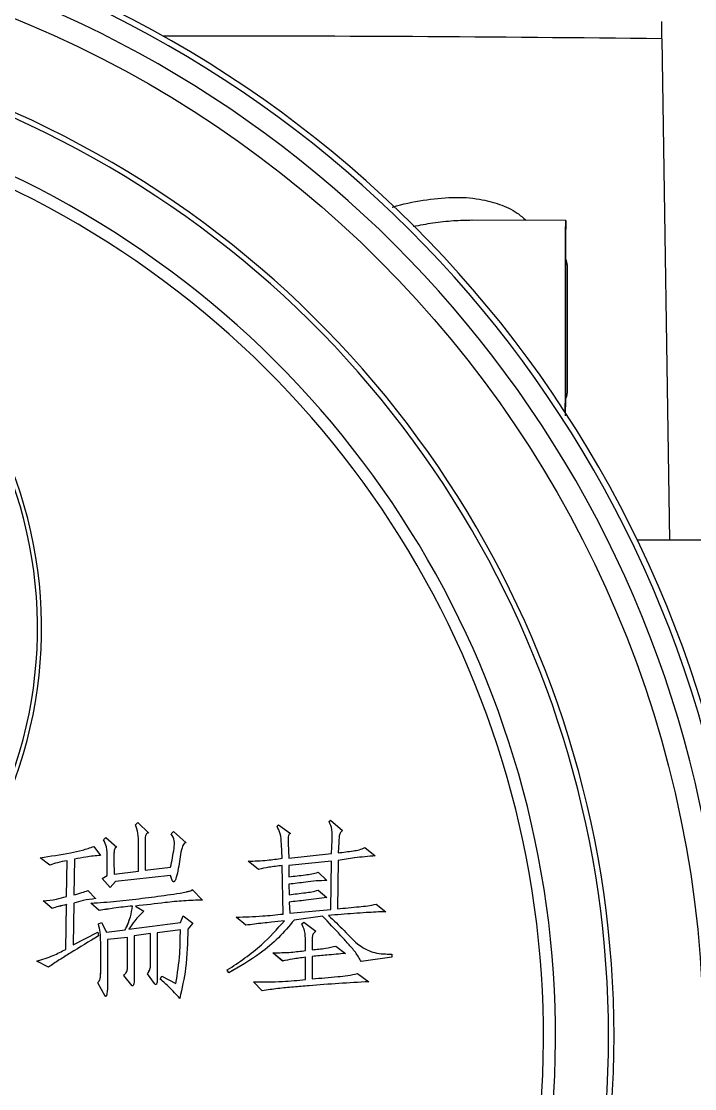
# Model space of a CAD drawing. Header units: millimetres. Extents: x 2104 to 4053, y 855 to 2233.
# Drawn here: x 2686 to 2743.7, y 2031.2 to 2122.7 of the extents above; entities that cross this region are included whole.
import ezdxf

# ---------------------------------------------------------------- set-up
doc = ezdxf.new("R2010")
doc.units = ezdxf.units.MM

msp = doc.modelspace()

# ---------------------------------------------------------------- linework, layer by layer
at = {"color": 7, "linetype": 'Continuous', "lineweight": 25}
for p, q in [((2740.881, 2121.176), (2740.884, 2122.67)), ((2741.591, 2078.218), (2740.922, 2121.169)), ((2732.652, 2105.608), (2724.583, 2105.623)), ((2732.776, 2101.805), (2732.776, 2090.805)), ((2745.6, 2078.211), (2738.797, 2078.223)), ((2695.779, 2053.821), (2695.97, 2054.012)), ((2695.97, 2054.012), (2696.929, 2053.12)), ((2712.373, 2054.097), (2712.372, 2054.095)), ((2712.373, 2054.097), (2712.5, 2054.225)), ((2712.5, 2054.225), (2713.523, 2053.333)), ((2695.779, 2053.821), (2695.778, 2053.819)), ((2696.929, 2053.12), (2696.928, 2053.118)), ((2698.843, 2053.059), (2699.035, 2053.25)), ((2699.035, 2053.25), (2700.121, 2052.294)), ((2707.906, 2053.708), (2707.905, 2053.707)), ((2707.906, 2053.708), (2708.033, 2053.836)), ((2708.033, 2053.836), (2709.055, 2053.072)), ((2713.523, 2053.333), (2713.522, 2053.331)), ((2693.036, 2052.541), (2693.035, 2052.539)), ((2693.036, 2052.541), (2693.227, 2052.732)), ((2693.227, 2052.732), (2694.186, 2051.904)), ((2698.843, 2053.059), (2698.842, 2053.057)), ((2700.121, 2052.294), (2700.12, 2052.293)), ((2708.291, 2052.177), (2708.29, 2052.175)), ((2708.355, 2050.963), (2708.29, 2052.175)), ((2708.356, 2050.964), (2708.291, 2052.177)), ((2708.865, 2052.242), (2708.93, 2050.965)), ((2709.055, 2053.072), (2709.054, 2053.07)), ((2712.567, 2051.353), (2712.629, 2052.5)), ((2712.568, 2051.353), (2712.63, 2052.502)), ((2712.63, 2052.502), (2712.629, 2052.5)), ((2713.205, 2052.311), (2713.142, 2051.417)), ((2692.207, 2051.965), (2692.782, 2051.2)), ((2694.186, 2051.904), (2694.185, 2051.902)), ((2696.036, 2052.161), (2696.035, 2052.16)), ((2696.038, 2049.864), (2696.035, 2052.16)), ((2696.039, 2049.864), (2696.036, 2052.161)), ((2696.611, 2052.098), (2696.613, 2049.928)), ((2708.93, 2050.965), (2712.568, 2051.353)), ((2715.439, 2051.867), (2716.334, 2051.166)), ((2687.613, 2051.002), (2687.612, 2051)), ((2688.442, 2050.363), (2687.612, 2051)), ((2688.443, 2050.365), (2687.613, 2051.002)), ((2688.443, 2050.365), (2688.442, 2050.363)), ((2689.85, 2047.684), (2689.91, 2050.748)), ((2689.851, 2047.686), (2689.911, 2050.749)), ((2689.911, 2050.749), (2689.91, 2050.748)), ((2690.549, 2050.878), (2690.489, 2047.814)), ((2692.782, 2051.2), (2692.781, 2051.198)), ((2693.357, 2051.073), (2693.356, 2051.071)), ((2693.358, 2049.477), (2693.356, 2051.071)), ((2693.359, 2049.477), (2693.357, 2051.073)), ((2693.932, 2050.755), (2693.933, 2049.606)), ((2705.42, 2050.705), (2705.419, 2050.704)), ((2706.314, 2050.003), (2705.419, 2050.704)), ((2706.315, 2050.004), (2705.42, 2050.705)), ((2712.569, 2050.715), (2708.931, 2050.327)), ((2712.568, 2050.713), (2708.931, 2050.325)), ((2712.509, 2046.566), (2712.568, 2050.713)), ((2712.51, 2046.566), (2712.569, 2050.715)), ((2712.569, 2050.715), (2712.568, 2050.713)), ((2713.143, 2050.779), (2713.085, 2046.63)), ((2716.334, 2051.166), (2716.333, 2051.165)), ((2692.913, 2049.222), (2693.359, 2049.477)), ((2693.933, 2049.606), (2696.039, 2049.864)), ((2698.783, 2049.483), (2694.061, 2048.966)), ((2698.784, 2049.484), (2694.062, 2048.968)), ((2696.613, 2049.928), (2698.783, 2050.186)), ((2698.784, 2049.484), (2698.783, 2049.483)), ((2706.315, 2050.004), (2706.314, 2050.003)), ((2708.357, 2050.326), (2708.356, 2050.325)), ((2708.425, 2046.176), (2708.356, 2050.325)), ((2708.426, 2046.178), (2708.357, 2050.326)), ((2708.931, 2050.327), (2708.932, 2049.37)), ((2711.421, 2049.756), (2712.188, 2049.055)), ((2692.913, 2049.222), (2692.912, 2049.22)), ((2693.615, 2048.455), (2692.912, 2049.22)), ((2693.616, 2048.457), (2692.913, 2049.222)), ((2694.061, 2048.966), (2693.615, 2048.455)), ((2694.062, 2048.968), (2693.616, 2048.457)), ((2694.062, 2048.968), (2694.061, 2048.966)), ((2699.155, 2049.022), (2699.157, 2049.024)), ((2708.933, 2048.731), (2708.934, 2047.838)), ((2712.188, 2049.055), (2712.187, 2049.053)), ((2691.701, 2048.199), (2692.34, 2047.498)), ((2693.616, 2048.457), (2693.615, 2048.455)), ((2700.637, 2048.274), (2701.531, 2047.382)), ((2711.423, 2048.224), (2712.19, 2047.587)), ((2687.873, 2047.3), (2687.872, 2047.299)), ((2688.639, 2046.662), (2687.872, 2047.299)), ((2688.64, 2046.663), (2687.873, 2047.3)), ((2689.792, 2043.153), (2689.851, 2046.982)), ((2689.793, 2043.154), (2689.852, 2046.984)), ((2689.852, 2046.984), (2689.851, 2046.982)), ((2690.49, 2047.112), (2690.431, 2043.538)), ((2691.958, 2047.114), (2691.957, 2047.113)), ((2692.66, 2046.475), (2691.957, 2047.113)), ((2692.661, 2046.477), (2691.958, 2047.114)), ((2692.34, 2047.498), (2692.339, 2047.496)), ((2695.532, 2046.863), (2695.532, 2046.862)), ((2695.788, 2046.864), (2696.49, 2046.418)), ((2701.531, 2047.382), (2701.53, 2047.38)), ((2708.935, 2047.2), (2709, 2046.242)), ((2712.19, 2047.587), (2712.189, 2047.585)), ((2716.403, 2047.018), (2717.233, 2046.38)), ((2688.64, 2046.663), (2688.639, 2046.662)), ((2692.661, 2046.477), (2692.66, 2046.475)), ((2696.49, 2046.418), (2696.489, 2046.416)), ((2699.619, 2045.464), (2699.874, 2046.039)), ((2699.619, 2045.464), (2699.873, 2046.038)), ((2699.874, 2046.039), (2699.873, 2046.038)), ((2699.874, 2046.039), (2700.704, 2045.402)), ((2704.405, 2045.917), (2704.404, 2045.916)), ((2704.502, 2045.833), (2704.404, 2045.916)), ((2705.236, 2045.216), (2704.405, 2045.917)), ((2709, 2046.242), (2712.51, 2046.566)), ((2711.809, 2045.991), (2709.384, 2045.668)), ((2711.809, 2045.991), (2711.808, 2045.989)), ((2717.233, 2046.38), (2717.233, 2046.379)), ((2692.598, 2045.328), (2692.854, 2045.456)), ((2692.598, 2045.328), (2692.598, 2045.326)), ((2692.854, 2045.456), (2693.301, 2044.627)), ((2695.216, 2044.884), (2699.619, 2045.464)), ((2700.703, 2045.4), (2700.257, 2044.889)), ((2700.704, 2045.402), (2700.258, 2044.891)), ((2700.704, 2045.402), (2700.703, 2045.4)), ((2705.236, 2045.216), (2705.235, 2045.215)), ((2709.384, 2045.668), (2709.383, 2045.667)), ((2710.023, 2045.35), (2710.022, 2045.348)), ((2710.023, 2045.35), (2710.214, 2045.478)), ((2710.214, 2045.478), (2711.236, 2044.713)), ((2690.431, 2043.538), (2692.535, 2044.626)), ((2692.535, 2044.626), (2692.6, 2044.307)), ((2692.6, 2044.307), (2692.599, 2044.305)), ((2693.301, 2044.627), (2694.897, 2044.82)), ((2695.089, 2044.182), (2693.366, 2043.988)), ((2695.088, 2044.181), (2693.366, 2043.987)), ((2693.366, 2043.988), (2693.371, 2040.223)), ((2695.089, 2044.182), (2695.088, 2044.181)), ((2695.091, 2042.011), (2695.088, 2044.181)), ((2695.092, 2042.012), (2695.089, 2044.182)), ((2697.067, 2044.504), (2695.663, 2044.311)), ((2697.066, 2044.502), (2695.663, 2044.309)), ((2695.663, 2044.311), (2695.668, 2040.928)), ((2697.067, 2044.504), (2697.066, 2044.502)), ((2697.07, 2041.949), (2697.066, 2044.502)), ((2697.07, 2041.951), (2697.067, 2044.504)), ((2699.62, 2044.826), (2697.642, 2044.568)), ((2699.619, 2044.825), (2697.642, 2044.567)), ((2697.642, 2044.568), (2697.646, 2040.93)), ((2699.62, 2044.826), (2699.619, 2044.825)), ((2711.236, 2044.713), (2711.235, 2044.712)), ((2692.792, 2043.732), (2692.791, 2043.731)), ((2692.794, 2041.178), (2692.791, 2043.731)), ((2692.795, 2041.179), (2692.792, 2043.732)), ((2710.344, 2043.882), (2710.343, 2043.881)), ((2710.344, 2043.051), (2710.343, 2043.881)), ((2710.345, 2043.053), (2710.344, 2043.882)), ((2710.918, 2043.692), (2710.919, 2043.117)), ((2712.961, 2043.439), (2713.791, 2042.802)), ((2687.305, 2042.13), (2687.304, 2042.128)), ((2687.413, 2042.074), (2687.304, 2042.128)), ((2688.327, 2041.621), (2687.305, 2042.13)), ((2707.537, 2042.858), (2707.536, 2042.856)), ((2708.366, 2042.155), (2707.536, 2042.856)), ((2708.367, 2042.157), (2707.537, 2042.858)), ((2708.367, 2042.157), (2708.366, 2042.155)), ((2710.345, 2042.478), (2710.344, 2042.477)), ((2710.347, 2040.562), (2710.344, 2042.477)), ((2710.348, 2040.564), (2710.345, 2042.478)), ((2710.92, 2042.543), (2710.922, 2040.628)), ((2713.791, 2042.802), (2713.791, 2042.8)), ((2717.749, 2042.488), (2715.133, 2042.101)), ((2717.749, 2042.488), (2717.748, 2042.486)), ((2717.749, 2042.743), (2717.749, 2042.488)), ((2695.092, 2042.012), (2695.091, 2042.011)), ((2697.07, 2041.951), (2697.07, 2041.949)), ((2703.645, 2041.385), (2703.644, 2041.383)), ((2703.772, 2041.128), (2703.644, 2041.383)), ((2703.773, 2041.13), (2703.645, 2041.385)), ((2704.193, 2041.394), (2703.772, 2041.128)), ((2715.133, 2042.101), (2715.132, 2042.1)), ((2692.541, 2040.286), (2692.54, 2040.284)), ((2693.181, 2039.138), (2692.541, 2040.286)), ((2692.795, 2041.179), (2692.794, 2041.178)), ((2694.774, 2040.927), (2694.773, 2040.925)), ((2695.477, 2040.034), (2694.774, 2040.927)), ((2696.816, 2041.057), (2696.815, 2041.055)), ((2697.392, 2040.228), (2696.816, 2041.057)), ((2697.901, 2040.61), (2698.028, 2040.865)), ((2697.902, 2040.612), (2697.901, 2040.61)), ((2697.902, 2040.612), (2698.029, 2040.867)), ((2698.029, 2040.867), (2698.028, 2040.865)), ((2698.029, 2040.867), (2699.243, 2040.23)), ((2703.773, 2041.13), (2703.772, 2041.128)), ((2705.88, 2040.366), (2705.879, 2040.365)), ((2705.965, 2040.279), (2705.879, 2040.365)), ((2706.647, 2039.601), (2705.88, 2040.366)), ((2714.815, 2041.08), (2715.773, 2040.379)), ((2715.773, 2040.379), (2715.772, 2040.377)), ((2695.477, 2040.034), (2695.476, 2040.032)), ((2695.577, 2040.065), (2695.578, 2040.067)), ((2697.392, 2040.228), (2697.391, 2040.226)), ((2697.567, 2040.172), (2697.568, 2040.173)), ((2706.647, 2039.601), (2706.646, 2039.6)), ((2693.181, 2039.138), (2693.18, 2039.136)), ((2693.274, 2039.172), (2693.275, 2039.174)), ((2699.563, 2038.954), (2699.563, 2038.953))]:
    msp.add_line(p, q, dxfattribs=at)
at = {"color": 7, "linetype": 'Continuous', "lineweight": 25, "flags": 128}
for points in [[(2732.621, 2089.156), (2732.621, 2089.344), (2732.624, 2090.607), (2732.627, 2092.133), (2732.63, 2093.854), (2732.633, 2095.695), (2732.637, 2097.577), (2732.64, 2099.416), (2732.644, 2101.133), (2732.646, 2102.651), (2732.649, 2103.906), (2732.65, 2104.841), (2732.652, 2105.417), (2732.652, 2105.608)], [(2699.152, 2049.024), (2699.119, 2048.972), (2699.075, 2048.944), (2699.051, 2048.939), (2699.027, 2048.943), (2698.985, 2048.976), (2698.951, 2049.019), (2698.912, 2049.091), (2698.857, 2049.229), (2698.783, 2049.483), (2698.783, 2049.483)]]:
    msp.add_lwpolyline(points, dxfattribs=at)
at = {"color": 7, "linetype": 'Continuous', "lineweight": 25}
msp.add_circle((2649.796, 2035.183), 94.663, dxfattribs=at)
for centre, radius, start, end in [((2649.793, 2035.177), 98.358, 9.97103, 80.17554), ((2649.776, 2035.144), 98.897, 9.98805, 80.15852), ((2649.796, 2035.182), 96.56, 9.97103, 80.17554), ((2650.057, 2035.658), 86.736, 352.83814, 187.30792), ((2650.059, 2035.662), 86.27, 352.83813, 187.30793), ((2701.068, -1214.836), 3336.244, 89.315529, 90.050211), ((2701.688, -1098.802), 3220.21, 89.302633, 90.063052), ((2650.066, 2035.675), 81.714, 352.48125, 187.66482), ((2650.067, 2035.677), 80.681, 352.48124, 187.66483), ((2650.022, 2070.676), 37.707, 334.72419, 85.42251), ((2650.022, 2070.677), 37.354, 334.7242, 85.4225), ((2731.776, 2101.805), 1, 0, 28.17523), ((2731.776, 2090.805), 1, 329.81171, 0)]:
    msp.add_arc(centre, radius, start, end, dxfattribs=at)
for points, knots in [([(2717.771, 2106.739), (2717.786, 2106.743), (2718.689, 2107.035), (2720.431, 2107.372), (2722.937, 2107.651), (2725.133, 2107.521), (2726.977, 2107.033), (2728.323, 2106.431), (2729.014, 2105.833), (2729.266, 2105.614)], [0, 0, 0, 0, 0.003457, 0.209052, 0.412228, 0.610829, 0.76699, 0.914828, 1, 1, 1, 1]), ([(2724.626, 2105.623), (2724.097, 2105.612), (2722.993, 2105.589), (2721.307, 2105.403), (2720.143, 2105.186), (2719.579, 2105.081)], [0, 0, 0, 0, 0.32147, 0.671383, 1, 1, 1, 1]), ([(2732.623, 2090.406), (2732.623, 2089.973), (2732.621, 2089.365), (2732.621, 2088.971), (2732.62, 2088.858)], [0, 0, 0, 0, 0.711606, 1, 1, 1, 1]), ([(2712.63, 2052.502), (2712.648, 2052.812), (2712.68, 2053.365), (2712.466, 2053.874), (2712.373, 2054.097)], [0, 0, 0, 0, 0.561763, 1, 1, 1, 1]), ([(2696.036, 2052.161), (2696.037, 2052.48), (2696.039, 2053.048), (2695.858, 2053.585), (2695.779, 2053.821)], [0, 0, 0, 0, 0.561133, 1, 1, 1, 1]), ([(2696.929, 2053.12), (2696.904, 2053.126), (2696.854, 2053.139), (2696.777, 2053.118), (2696.72, 2053.066), (2696.61, 2052.873), (2696.596, 2052.53), (2696.606, 2052.231), (2696.611, 2052.098)], [0, 0, 0, 0, 0.062998, 0.125209, 0.188056, 0.250717, 0.669437, 1, 1, 1, 1]), ([(2708.291, 2052.177), (2708.272, 2052.478), (2708.238, 2053.014), (2708.007, 2053.496), (2707.906, 2053.708)], [0, 0, 0, 0, 0.561121, 1, 1, 1, 1]), ([(2713.523, 2053.333), (2713.445, 2053.262), (2713.287, 2053.12), (2713.219, 2052.74), (2713.21, 2052.474), (2713.205, 2052.311)], [0, 0, 0, 0, 0.275466, 0.557059, 1, 1, 1, 1]), ([(2693.357, 2051.073), (2693.358, 2051.362), (2693.359, 2051.877), (2693.134, 2052.339), (2693.036, 2052.541)], [0, 0, 0, 0, 0.562025, 1, 1, 1, 1]), ([(2698.783, 2050.186), (2698.893, 2050.722), (2699.046, 2051.467), (2699.154, 2052.474), (2698.947, 2052.864), (2698.843, 2053.059)], [0, 0, 0, 0, 0.561219, 0.781076, 1, 1, 1, 1]), ([(2700.121, 2052.294), (2700.087, 2052.294), (2700.018, 2052.294), (2699.913, 2052.199), (2699.805, 2051.992), (2699.669, 2051.541), (2699.527, 2050.619), (2699.408, 2049.727), (2699.201, 2049.108), (2699.136, 2048.98), (2699.085, 2048.947), (2699.052, 2048.939), (2699.017, 2048.945), (2698.984, 2048.977), (2698.946, 2049.027), (2698.902, 2049.112), (2698.842, 2049.266), (2698.807, 2049.399), (2698.784, 2049.484)], [0, 0, 0, 0, 0.023224, 0.046795, 0.093507, 0.187123, 0.374543, 0.749392, 0.811774, 0.835286, 0.847382, 0.853304, 0.858912, 0.871473, 0.884325, 0.90349, 0.938093, 1, 1, 1, 1]), ([(2709.055, 2053.072), (2709.02, 2053.055), (2708.95, 2053.023), (2708.885, 2052.879), (2708.841, 2052.62), (2708.855, 2052.393), (2708.865, 2052.242)], [0, 0, 0, 0, 0.1238146, 0.2490537, 0.4992146, 1, 1, 1, 1]), ([(2687.613, 2051.002), (2688.48, 2051.135), (2689.689, 2051.321), (2691.226, 2051.636), (2691.88, 2051.856), (2692.207, 2051.965)], [0, 0, 0, 0, 0.560163, 0.780247, 1, 1, 1, 1]), ([(2694.186, 2051.904), (2694.158, 2051.905), (2694.103, 2051.907), (2694.019, 2051.831), (2693.957, 2051.654), (2693.911, 2051.285), (2693.923, 2050.967), (2693.932, 2050.755)], [0, 0, 0, 0, 0.062342, 0.125062, 0.24982, 0.499733, 1, 1, 1, 1]), ([(2713.142, 2051.417), (2713.577, 2051.476), (2714.183, 2051.557), (2714.962, 2051.668), (2715.281, 2051.801), (2715.439, 2051.867)], [0, 0, 0, 0, 0.561218, 0.781778, 1, 1, 1, 1]), ([(2689.91, 2050.748), (2689.63, 2050.699), (2689.129, 2050.611), (2688.652, 2050.439), (2688.442, 2050.363)], [0, 0, 0, 0, 0.5603877, 1, 1, 1, 1]), ([(2689.911, 2050.749), (2689.631, 2050.7), (2689.13, 2050.613), (2688.653, 2050.441), (2688.443, 2050.365)], [0, 0, 0, 0, 0.5603877, 1, 1, 1, 1]), ([(2692.782, 2051.2), (2692.362, 2051.164), (2691.611, 2051.1), (2690.874, 2050.946), (2690.549, 2050.878)], [0, 0, 0, 0, 0.559766, 1, 1, 1, 1]), ([(2705.42, 2050.705), (2705.971, 2050.725), (2706.954, 2050.759), (2707.927, 2050.902), (2708.356, 2050.964)], [0, 0, 0, 0, 0.559714, 1, 1, 1, 1]), ([(2716.334, 2051.166), (2715.736, 2051.115), (2714.667, 2051.022), (2713.609, 2050.853), (2713.143, 2050.779)], [0, 0, 0, 0, 0.5599448, 1, 1, 1, 1]), ([(2708.356, 2050.325), (2707.971, 2050.287), (2707.284, 2050.219), (2706.61, 2050.069), (2706.314, 2050.003)], [0, 0, 0, 0, 0.560513, 1, 1, 1, 1]), ([(2708.357, 2050.326), (2707.972, 2050.288), (2707.285, 2050.221), (2706.611, 2050.07), (2706.315, 2050.004)], [0, 0, 0, 0, 0.560513, 1, 1, 1, 1]), ([(2708.932, 2049.37), (2709.4, 2049.424), (2710.052, 2049.5), (2710.887, 2049.606), (2711.243, 2049.706), (2711.421, 2049.756)], [0, 0, 0, 0, 0.560518, 0.780756, 1, 1, 1, 1]), ([(2712.188, 2049.055), (2711.883, 2049.045), (2711.272, 2049.025), (2710.189, 2048.89), (2709.41, 2048.792), (2708.933, 2048.731)], [0, 0, 0, 0, 0.2796657, 0.5597908, 1, 1, 1, 1]), ([(2687.873, 2047.3), (2688.249, 2047.335), (2688.922, 2047.398), (2689.567, 2047.598), (2689.851, 2047.686)], [0, 0, 0, 0, 0.559614, 1, 1, 1, 1]), ([(2690.489, 2047.814), (2690.717, 2047.88), (2691.125, 2047.997), (2691.525, 2048.137), (2691.701, 2048.199)], [0, 0, 0, 0, 0.560026, 1, 1, 1, 1]), ([(2691.958, 2047.114), (2692.689, 2047.161), (2694.153, 2047.256), (2696.336, 2047.53), (2698.155, 2047.754), (2699.423, 2047.946), (2700.056, 2048.06), (2700.366, 2048.136), (2700.523, 2048.177), (2700.592, 2048.216), (2700.632, 2048.234), (2700.64, 2048.257), (2700.638, 2048.268), (2700.637, 2048.274)], [0, 0, 0, 0, 0.249929, 0.499934, 0.74994, 0.87494, 0.937439, 0.968658, 0.984316, 0.992098, 0.99617, 0.997966, 1, 1, 1, 1]), ([(2708.934, 2047.838), (2709.402, 2047.892), (2710.054, 2047.968), (2710.889, 2048.074), (2711.245, 2048.174), (2711.423, 2048.224)], [0, 0, 0, 0, 0.560518, 0.780756, 1, 1, 1, 1]), ([(2689.851, 2046.982), (2689.622, 2046.933), (2689.212, 2046.846), (2688.814, 2046.718), (2688.639, 2046.662)], [0, 0, 0, 0, 0.56011, 1, 1, 1, 1]), ([(2689.852, 2046.984), (2689.622, 2046.935), (2689.213, 2046.848), (2688.815, 2046.72), (2688.64, 2046.663)], [0, 0, 0, 0, 0.56011, 1, 1, 1, 1]), ([(2692.34, 2047.498), (2691.988, 2047.458), (2691.359, 2047.386), (2690.756, 2047.196), (2690.49, 2047.112)], [0, 0, 0, 0, 0.5595342, 1, 1, 1, 1]), ([(2695.532, 2046.862), (2694.993, 2046.808), (2694.031, 2046.711), (2693.079, 2046.547), (2692.66, 2046.475)], [0, 0, 0, 0, 0.560115, 1, 1, 1, 1]), ([(2695.532, 2046.863), (2694.994, 2046.809), (2694.032, 2046.713), (2693.08, 2046.549), (2692.661, 2046.477)], [0, 0, 0, 0, 0.560115, 1, 1, 1, 1]), ([(2694.897, 2044.82), (2695.06, 2045.189), (2695.352, 2045.846), (2695.477, 2046.553), (2695.532, 2046.863)], [0, 0, 0, 0, 0.560779, 1, 1, 1, 1]), ([(2694.967, 2045.001), (2695.103, 2045.31), (2695.366, 2045.908), (2695.477, 2046.551), (2695.532, 2046.862)], [0, 0, 0, 0, 0.516745, 1, 1, 1, 1]), ([(2701.531, 2047.382), (2700.993, 2047.364), (2699.916, 2047.33), (2698.003, 2047.124), (2696.628, 2046.962), (2695.788, 2046.864)], [0, 0, 0, 0, 0.279869, 0.559918, 1, 1, 1, 1]), ([(2712.19, 2047.587), (2711.583, 2047.512), (2710.498, 2047.377), (2709.413, 2047.254), (2708.935, 2047.2)], [0, 0, 0, 0, 0.559999, 1, 1, 1, 1]), ([(2713.085, 2046.63), (2713.706, 2046.688), (2714.571, 2046.768), (2715.68, 2046.882), (2716.162, 2046.973), (2716.403, 2047.018)], [0, 0, 0, 0, 0.560105, 0.780141, 1, 1, 1, 1]), ([(2696.49, 2046.418), (2696.219, 2046.16), (2695.734, 2045.698), (2695.374, 2045.133), (2695.216, 2044.884)], [0, 0, 0, 0, 0.558722, 1, 1, 1, 1]), ([(2704.405, 2045.917), (2705.157, 2045.939), (2706.501, 2045.979), (2707.837, 2046.117), (2708.426, 2046.178)], [0, 0, 0, 0, 0.559835, 1, 1, 1, 1]), ([(2715.133, 2042.101), (2714.971, 2042.376), (2714.647, 2042.927), (2713.999, 2043.635), (2713.075, 2044.674), (2712.331, 2045.448), (2711.809, 2045.991)], [0, 0, 0, 0, 0.18574, 0.372605, 0.559486, 1, 1, 1, 1]), ([(2717.233, 2046.38), (2716.676, 2046.358), (2715.757, 2046.322), (2714.48, 2046.226), (2713.399, 2046.146), (2712.679, 2046.085), (2712.319, 2046.055)], [0, 0, 0, 0, 0.339969, 0.559979, 0.77999, 1, 1, 1, 1]), ([(2712.319, 2046.055), (2712.771, 2045.633), (2713.675, 2044.79), (2714.817, 2043.494), (2716.284, 2042.764), (2717.258, 2042.75), (2717.749, 2042.743)], [0, 0, 0, 0, 0.280918, 0.561832, 0.779392, 1, 1, 1, 1]), ([(2692.792, 2043.732), (2692.787, 2044.034), (2692.778, 2044.573), (2692.653, 2045.097), (2692.598, 2045.328)], [0, 0, 0, 0, 0.560069, 1, 1, 1, 1]), ([(2692.791, 2043.731), (2692.786, 2044.033), (2692.777, 2044.572), (2692.652, 2045.096), (2692.598, 2045.326)], [0, 0, 0, 0, 0.560069, 1, 1, 1, 1]), ([(2700.258, 2044.891), (2700.238, 2043.768), (2700.204, 2041.764), (2699.759, 2039.812), (2699.563, 2038.954)], [0, 0, 0, 0, 0.560581, 1, 1, 1, 1]), ([(2703.645, 2041.385), (2704.659, 2042.061), (2706.47, 2043.268), (2707.917, 2044.89), (2708.554, 2045.603)], [0, 0, 0, 0, 0.559981, 1, 1, 1, 1]), ([(2709.384, 2045.668), (2708.945, 2045.15), (2708.068, 2044.113), (2706.2, 2042.552), (2704.693, 2041.669), (2703.773, 2041.13)], [0, 0, 0, 0, 0.27997, 0.560116, 1, 1, 1, 1]), ([(2708.554, 2045.603), (2708.178, 2045.562), (2707.558, 2045.495), (2706.694, 2045.399), (2705.964, 2045.316), (2705.479, 2045.25), (2705.236, 2045.216)], [0, 0, 0, 0, 0.340013, 0.560022, 0.780028, 1, 1, 1, 1]), ([(2710.344, 2043.882), (2710.341, 2044.171), (2710.336, 2044.684), (2710.118, 2045.147), (2710.023, 2045.35)], [0, 0, 0, 0, 0.561257, 1, 1, 1, 1]), ([(2692.6, 2044.307), (2691.795, 2043.817), (2690.673, 2043.135), (2689.24, 2042.253), (2688.631, 2041.831), (2688.327, 2041.621)], [0, 0, 0, 0, 0.560075, 0.780101, 1, 1, 1, 1]), ([(2699.243, 2040.23), (2699.374, 2041.083), (2699.609, 2042.607), (2699.616, 2044.148), (2699.62, 2044.826)], [0, 0, 0, 0, 0.559786, 1, 1, 1, 1]), ([(2711.236, 2044.713), (2711.154, 2044.645), (2710.988, 2044.509), (2710.901, 2044.126), (2710.912, 2043.856), (2710.918, 2043.692)], [0, 0, 0, 0, 0.27727, 0.557929, 1, 1, 1, 1]), ([(2687.305, 2042.13), (2687.785, 2042.282), (2688.644, 2042.553), (2689.442, 2042.97), (2689.793, 2043.154)], [0, 0, 0, 0, 0.559468, 1, 1, 1, 1]), ([(2707.537, 2042.858), (2708.063, 2042.864), (2709.003, 2042.876), (2709.934, 2042.999), (2710.345, 2043.053)], [0, 0, 0, 0, 0.559774, 1, 1, 1, 1]), ([(2710.919, 2043.117), (2711.305, 2043.153), (2711.992, 2043.217), (2712.665, 2043.371), (2712.961, 2043.439)], [0, 0, 0, 0, 0.56079, 1, 1, 1, 1]), ([(2710.344, 2042.477), (2709.973, 2042.427), (2709.311, 2042.338), (2708.655, 2042.211), (2708.366, 2042.155)], [0, 0, 0, 0, 0.56022, 1, 1, 1, 1]), ([(2710.345, 2042.478), (2709.974, 2042.428), (2709.312, 2042.339), (2708.656, 2042.213), (2708.367, 2042.157)], [0, 0, 0, 0, 0.56022, 1, 1, 1, 1]), ([(2713.791, 2042.802), (2713.255, 2042.756), (2712.298, 2042.673), (2711.341, 2042.583), (2710.92, 2042.543)], [0, 0, 0, 0, 0.559997, 1, 1, 1, 1]), ([(2694.774, 2040.927), (2694.854, 2041.004), (2695.015, 2041.16), (2695.109, 2041.557), (2695.098, 2041.839), (2695.092, 2042.012)], [0, 0, 0, 0, 0.27844, 0.558802, 1, 1, 1, 1]), ([(2694.97, 2041.155), (2694.975, 2041.161), (2695.054, 2041.251), (2695.097, 2041.562), (2695.093, 2041.84), (2695.091, 2042.011)], [0, 0, 0, 0, 0.029656, 0.406684, 1, 1, 1, 1]), ([(2696.816, 2041.057), (2696.906, 2041.212), (2697.067, 2041.49), (2697.069, 2041.809), (2697.07, 2041.951)], [0, 0, 0, 0, 0.557298, 1, 1, 1, 1]), ([(2696.899, 2041.236), (2696.952, 2041.333), (2697.074, 2041.554), (2697.071, 2041.807), (2697.07, 2041.949)], [0, 0, 0, 0, 0.438883, 1, 1, 1, 1]), ([(2692.541, 2040.286), (2692.6, 2040.354), (2692.717, 2040.491), (2692.782, 2040.811), (2692.79, 2041.04), (2692.795, 2041.179)], [0, 0, 0, 0, 0.278373, 0.558839, 1, 1, 1, 1]), ([(2692.657, 2040.446), (2692.671, 2040.463), (2692.739, 2040.552), (2692.776, 2040.813), (2692.787, 2041.039), (2692.794, 2041.178)], [0, 0, 0, 0, 0.087003, 0.441846, 1, 1, 1, 1]), ([(2695.668, 2040.928), (2695.67, 2040.679), (2695.673, 2040.39), (2695.597, 2040.095), (2695.563, 2040.042), (2695.538, 2040.021), (2695.505, 2040.019), (2695.487, 2040.029), (2695.477, 2040.034)], [0, 0, 0, 0, 0.749014, 0.873983, 0.905501, 0.93786, 0.967482, 1, 1, 1, 1]), ([(2697.646, 2040.93), (2697.643, 2040.792), (2697.637, 2040.544), (2697.619, 2040.278), (2697.561, 2040.16), (2697.541, 2040.141), (2697.522, 2040.132), (2697.507, 2040.128), (2697.491, 2040.13), (2697.443, 2040.15), (2697.416, 2040.191), (2697.392, 2040.228)], [0, 0, 0, 0, 0.419607, 0.748833, 0.780193, 0.811936, 0.828091, 0.843719, 0.85893, 0.874541, 1, 1, 1, 1]), ([(2699.563, 2038.953), (2699.27, 2039.279), (2698.746, 2039.863), (2698.159, 2040.382), (2697.901, 2040.61)], [0, 0, 0, 0, 0.559921, 1, 1, 1, 1]), ([(2699.563, 2038.954), (2699.27, 2039.281), (2698.747, 2039.864), (2698.16, 2040.383), (2697.902, 2040.612)], [0, 0, 0, 0, 0.559921, 1, 1, 1, 1]), ([(2705.88, 2040.366), (2706.716, 2040.363), (2708.208, 2040.358), (2709.694, 2040.501), (2710.348, 2040.564)], [0, 0, 0, 0, 0.559723, 1, 1, 1, 1]), ([(2715.773, 2040.379), (2714.065, 2040.28), (2711.91, 2040.155), (2709.314, 2039.921), (2707.975, 2039.806), (2707.09, 2039.67), (2706.647, 2039.601)], [0, 0, 0, 0, 0.560048, 0.706751, 0.853452, 1, 1, 1, 1]), ([(2710.922, 2040.628), (2711.652, 2040.688), (2712.668, 2040.772), (2713.971, 2040.896), (2714.534, 2041.019), (2714.815, 2041.08)], [0, 0, 0, 0, 0.560211, 0.780295, 1, 1, 1, 1]), ([(2693.371, 2040.223), (2693.376, 2039.928), (2693.382, 2039.591), (2693.304, 2039.248), (2693.279, 2039.179), (2693.257, 2039.145), (2693.234, 2039.127), (2693.209, 2039.123), (2693.192, 2039.132), (2693.181, 2039.138)], [0, 0, 0, 0, 0.748872, 0.853744, 0.894502, 0.937761, 0.953338, 0.967681, 1, 1, 1, 1])]:
    msp.add_open_spline(points, degree=3, knots=knots, dxfattribs=at)
for points in [[(2732.652, 2105.608), (2732.652, 2105.565), (2732.652, 2105.479), (2732.65, 2104.811), (2732.649, 2103.806), (2732.647, 2102.855), (2732.646, 2102.379)], [(2732.649, 2104.217), (2732.649, 2104.106), (2732.649, 2103.884), (2732.645, 2102.132), (2732.641, 2099.622), (2732.635, 2096.633), (2732.629, 2093.639), (2732.625, 2091.119), (2732.621, 2089.351), (2732.621, 2089.116), (2732.621, 2088.999)]]:
    msp.add_open_spline(points, degree=3, dxfattribs=at)

doc.saveas('drawing.dxf')
